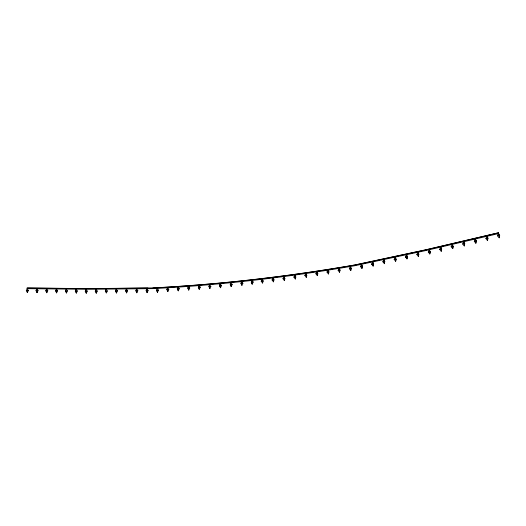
<?xml version="1.0" encoding="UTF-8"?>
<svg xmlns="http://www.w3.org/2000/svg" width="526" height="526" viewBox="0 0 526 526"><rect width="100%" height="100%" fill="white"/><g stroke="black" fill="none" stroke-linecap="round" stroke-linejoin="round"><path stroke-width="0.79" d="M46.63 290.306L46.636 288.892L47.774 290.707L46.794 292.765L45.742 290.773L46.636 288.892M56.407 290.411L56.42 288.998L57.564 290.812L56.584 292.877L55.539 290.878L56.42 288.998M126.325 290.378L126.542 288.932M146.78 290.168L146.859 288.721L148.095 290.582L147.109 292.693L146.103 290.648L146.859 288.721M167.82 291.588L167.551 287.597L168.807 289.464L167.82 291.588L166.827 289.53L167.551 287.597M177.873 288.301L177.972 286.841L179.241 288.715L178.255 290.845L177.269 288.781L177.972 286.841M188.341 287.551L188.446 286.085L189.728 287.965L188.742 290.102L187.756 288.031L188.446 286.085M198.861 286.795L198.973 285.329L200.268 287.209L199.275 289.346L198.302 287.275L198.973 285.329M209.867 288.596L209.374 286.775L209.552 284.566L210.86 286.453L209.867 288.596L208.901 286.512L209.552 284.566M220.512 287.761L219.993 285.94L220.184 283.724L221.499 285.611L220.512 287.761L219.546 285.677L220.184 283.724M499.187 237.824L499.7 235.418L498.576 233.59L425.889 250.54L355.063 265.676A1467.205 953.151 -29.5 0 1 152.79 288.629L89.012 289.3L27.22 288.669L27.043 287.985L88.848 288.61L152.645 287.926A1467.678 953.138 -29.5 0 0 354.978 264.926L425.823 249.784L498.523 232.788L497.583 235.858L499.187 237.824L499.299 236.503M241.414 282.797L241.559 281.311L242.894 283.212L241.907 285.368L240.954 283.271L241.559 281.311M487.49 240.546L487.681 238.567L485.899 238.587L486.892 236.319L487.99 238.153L487.49 240.546L485.899 238.587L487.99 238.153M251.842 280.148L251.619 282.383L251.257 282.114L251.842 280.148L253.19 282.054L252.197 284.218L251.257 282.114L253.19 282.054M262.546 283.06L262.783 280.818L262.178 278.984L261.185 281.154L262.546 283.06L263.112 281.094L262.178 278.984M475.846 243.262L476.063 241.276L475.261 239.041L474.268 241.296L475.846 243.262L476.332 240.869L475.261 239.041M273.421 281.844L273.974 279.871L273.047 277.754L272.054 279.931L273.421 281.844L273.671 279.589L272.876 277.781M395.999 259.325L395.144 257.142L394.152 259.364L395.651 261.31L395.999 259.325L395.144 257.142M284.356 280.614L284.619 278.359L283.968 276.525L282.975 278.701L284.356 280.614L284.888 278.649L283.968 276.525M464.254 245.958L464.728 243.577L463.682 241.743L462.689 243.998L464.254 245.958L464.728 243.577L462.689 243.998M295.296 279.023L295.816 277.051L294.902 274.92L293.909 277.11L295.296 279.023L295.573 276.761L294.724 274.966M306.283 277.353L306.573 275.078L305.876 273.244L304.883 275.427L306.283 277.353L306.783 275.374L305.876 273.244M452.715 248.64L453.175 246.273L452.156 244.439L451.163 246.687L452.715 248.64L453.175 246.273L451.163 246.687L452.971 246.661L452.156 244.439M317.323 275.67L317.625 273.389L316.902 271.554L315.909 273.744L317.323 275.67L317.809 273.691L316.902 271.554M328.415 273.98L328.73 271.692L327.981 269.851L326.994 272.054L328.415 273.98L328.881 272.001L327.981 269.851M441.229 251.316L441.676 248.956L440.676 247.115L439.683 249.363L441.229 251.316L441.676 248.956L439.683 249.363L441.505 249.331L440.676 247.115M339.559 272.277L339.888 269.989L339.119 268.148L338.126 270.351L339.559 272.277L339.888 269.989L338.126 270.351L340.006 270.298L339.119 268.148M350.763 270.574L351.098 268.273L350.303 266.432L349.31 268.641L350.763 270.574L351.098 268.273L349.31 268.641L351.19 268.589L350.303 266.432M429.795 253.979L430.222 251.625L429.255 249.784L428.263 252.026L429.795 253.979L430.222 251.625L428.263 252.026M361.947 268.484L362.302 266.176L361.48 264.328L360.488 266.544L361.947 268.484L362.302 266.176L360.488 266.544M373.131 266.103L373.493 263.789L372.651 261.948L371.658 264.164L373.131 266.103L373.493 263.789L371.658 264.164L373.519 264.118L372.651 261.948M418.367 256.478L418.788 254.13L417.841 252.289L416.848 254.525L418.367 256.478L418.788 254.13L416.848 254.525M384.361 263.71L384.743 261.389L383.875 259.548L382.882 261.77L384.361 263.71L384.743 261.389L382.882 261.77L384.736 261.731L383.875 259.548M395.651 261.31L396.039 258.983L394.152 259.364M406.986 258.897L407.387 256.563L406.466 254.722L405.474 256.951L406.986 258.897L407.387 256.563L405.474 256.951L407.315 256.918L406.466 254.722M27.22 288.669L27.352 288.07L71.234 288.511M230.848 282.521L230.224 284.474L231.184 286.571L232.17 284.415L231.019 282.521M65.382 290.983L66.25 289.096L67.407 290.917L66.427 292.989L65.382 290.983L67.407 290.917M157.438 292.325L158.425 290.207L157.175 288.34L156.446 290.273L157.438 292.325L157.182 291.121M136.832 292.791L137.819 290.687L136.596 288.827L135.826 290.753L136.832 292.791L136.609 291.595M107.317 290.99L106.337 293.081L105.312 291.056L106.12 289.149L107.317 290.99L105.312 291.056L106.055 291.299M116.45 292.989L117.436 290.891L116.226 289.044L115.431 290.957L116.45 292.989L116.246 291.792M126.615 292.89L127.601 290.786L126.385 288.938L125.602 290.852L126.615 292.89L126.293 291.095L125.602 290.852L127.601 290.786M86.271 293.212L87.25 291.128L86.073 289.3L85.232 291.2L86.271 293.212L86.106 292.029M96.278 293.179L97.257 291.095L96.074 289.254L95.245 291.161L96.278 293.179L96.1 291.989M76.323 293.1L77.302 291.023L76.138 289.195L75.284 291.088L76.323 293.1L76.171 291.917M27.365 292.548L28.338 290.497L27.22 288.695L26.3 290.562L27.365 292.548L27.28 291.384M37.05 292.653L38.03 290.602L36.905 288.794L35.998 290.668L37.05 292.653L36.958 291.489M476.063 241.276L476.332 240.869L474.268 241.296M218.402 283.271A1466.403 952.632 -29.5 0 0 355.004 265.038L425.784 249.909L498.523 232.788M499.358 235.845L499.7 235.418L497.583 235.858M272.054 279.931L273.974 279.871M282.975 278.701L284.888 278.649M210.86 286.453L208.901 286.512L209.374 286.775M77.302 291.023L75.284 291.088L76.099 291.325M200.268 287.209L198.302 287.275L198.808 287.531L199.275 289.346M87.25 291.128L85.232 291.2L86.027 291.437M97.257 291.095L95.245 291.161L96.015 291.397M189.728 287.965L187.756 288.031L188.288 288.281L188.742 290.102M177.269 288.781L179.241 288.715M117.436 290.891L115.431 290.957L116.147 291.194M168.807 289.464L166.827 289.53L167.413 289.78M137.819 290.687L135.826 290.753L136.49 290.996M148.095 290.582L146.103 290.648L146.747 290.891L147.109 292.693M158.425 290.207L156.446 290.273L157.057 290.516M242.894 283.212L240.954 283.271L241.907 285.368M28.338 290.497L26.3 290.562L27.234 290.799M35.998 290.668L38.03 290.602M232.17 284.415L230.224 284.474L230.644 284.744M45.742 290.773L47.774 290.707M55.539 290.878L57.564 290.812M221.499 285.611L219.546 285.677L219.993 285.94M98.914 288.59L78.545 288.583M106.272 288.511L147.944 288.064M361.48 264.328L362.355 266.498M417.841 252.289L418.683 254.492M429.255 249.784L430.084 251.993M463.682 241.743L464.491 243.972M486.892 236.319L487.418 237.818M499.095 235.096L498.411 232.933M251.816 282.995L252.197 284.218M230.822 285.348L231.184 286.571M177.827 289.03L178.255 290.845M66.296 291.812L66.427 292.989M56.46 291.7L56.584 292.877M46.682 291.595L46.794 292.765M217.573 283.35A1466.403 952.632 -29.5 0 1 204.312 284.52M202.661 284.658A1466.403 952.632 -29.5 0 1 152.849 288.011M425.823 249.784L425.889 250.54L425.823 249.784M262.783 280.818L261.185 281.154L263.112 281.094L262.783 280.818M295.573 276.761L293.909 277.11L295.816 277.051L295.573 276.761M306.573 275.078L304.883 275.427L306.783 275.374L306.573 275.078M317.625 273.389L315.909 273.744L317.809 273.691L317.625 273.389M328.73 271.692L326.994 272.054L328.881 272.001L328.73 271.692"/></g></svg>
